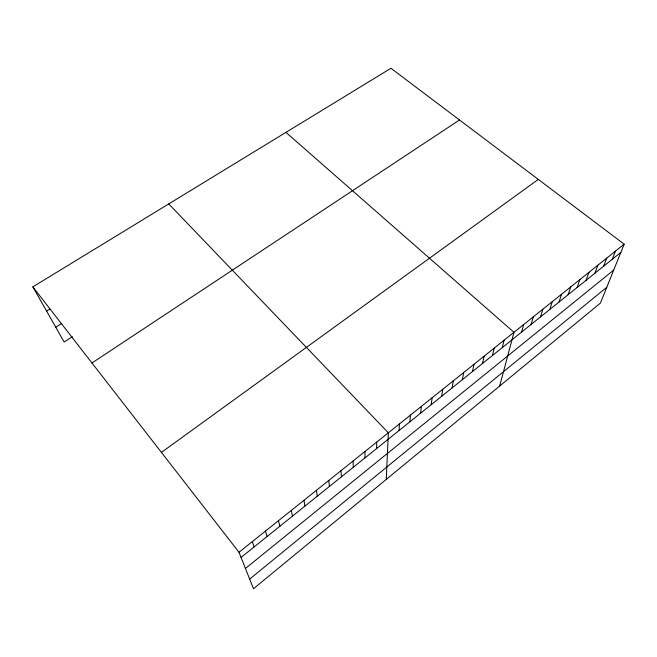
<?xml version="1.0" encoding="UTF-8"?>
<svg xmlns="http://www.w3.org/2000/svg" width="657" height="657" viewBox="0 0 657 657"><rect width="100%" height="100%" fill="white"/><g stroke="black" fill="none" stroke-linecap="round" stroke-linejoin="round"><path stroke-width="0.99" d="M376.592 448.559L376.716 442.104M386.275 479.405L388.328 432.807L168.75 203.916M399.021 430.549L399.472 423.896M409.869 421.827L410.477 415.093M420.603 413.212L421.367 406.387M431.214 404.687L432.125 397.772M441.701 396.261L442.761 389.264M452.082 387.934L453.281 380.855M462.339 379.689L463.678 372.535M472.482 371.542L473.968 364.307M482.517 363.485L484.135 356.176M492.446 355.511L494.187 348.128M502.26 347.627L504.133 340.178M499.673 386.045L513.971 332.302L285.951 132.369M521.584 332.105L523.703 324.525M531.086 324.468L533.328 316.822M540.489 316.92L542.854 309.209M549.794 309.447L552.274 301.67M559 302.048L561.587 294.221M568.116 294.73L570.81 286.838M577.133 287.487L579.934 279.545M586.052 280.317L588.959 272.318M594.889 273.222L597.895 265.173M603.627 266.208L606.74 258.102M612.283 259.252L615.486 251.105M624.15 244.174L600.408 303.099L253.495 588.729L238.992 552.266L32.85 286.871L390.956 68.271L624.15 244.174L238.992 552.266M249.66 579.096L606.772 287.298M245.439 568.486L613.712 270.076M241.045 557.432L620.849 252.378M161.425 452.402L538.297 179.418M91.972 362.984L459.506 119.985M72.401 336.696L64.156 342.01L32.85 286.871M55.763 327.219L61.717 323.441M46.614 311.106L49.875 309.069M252.321 541.606L254.152 546.903M265.477 531.078L267.095 536.514M278.469 520.689L279.866 526.249M291.289 510.432L292.488 516.115M303.953 500.297L304.947 506.104M316.46 490.294L317.257 496.216M328.812 480.415L329.42 486.451M341.008 470.658L341.426 476.81M353.055 461.025L353.294 467.275M364.955 451.507L365.013 457.863"/></g></svg>
